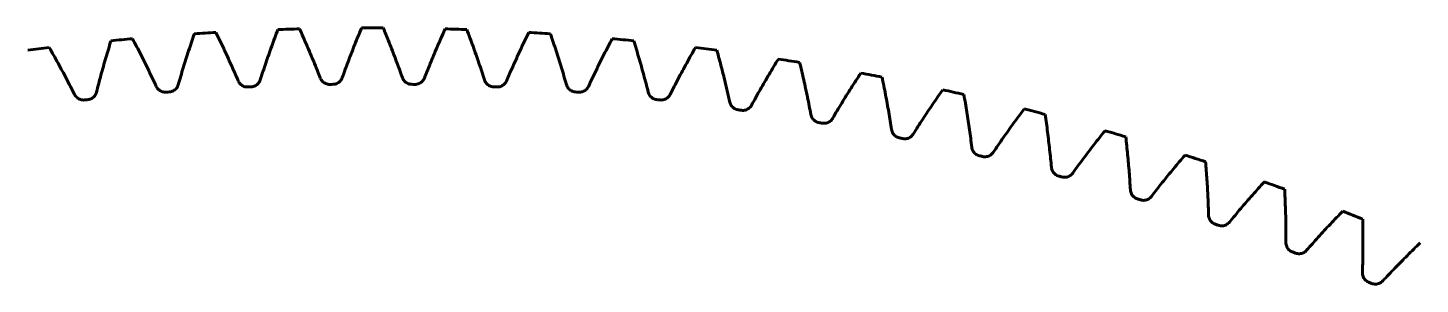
# Model space of a CAD drawing. Header units: millimetres. Extents: x 0 to 210, y 0 to 297.
# Drawn here: x 104.47 to 131.14, y 248.19 to 253.09 of the extents above; entities that cross this region are included whole.
import ezdxf

# ---------------------------------------------------------------- set-up
doc = ezdxf.new("R2010")
doc.units = ezdxf.units.MM
doc.linetypes.add('K5LT_BASIC', pattern=[0])
doc.layers.add('Системный слой', color=7, linetype='Continuous')

msp = doc.modelspace()

# ---------------------------------------------------------------- linework, layer by layer
at = {"layer": 'Системный слой', "color": 150, "linetype": 'K5LT_BASIC', "lineweight": 60, "true_color": 0x0080ff}
for radius, start, end in [(51.015, 95.1676, 95.6324), (51.015, 93.3676, 93.8324), (51.015, 91.5676, 92.0324), (51.015, 89.7676, 90.2324), (51.015, 87.9676, 88.4324), (51.015, 86.1676, 86.6324), (51.015, 84.3676, 84.8324), (51.015, 96.9676, 97.4324), (51.015, 82.5676, 83.0324), (51.015, 80.7676, 81.2324), (51.015, 78.9676, 79.4324), (49.941, 94.4631, 94.5369), (49.941, 92.6631, 92.7369), (49.941, 90.8631, 90.9369), (49.941, 89.0631, 89.1369), (49.941, 87.2631, 87.3369), (49.941, 85.4631, 85.5369), (51.015, 77.1676, 77.6324), (49.941, 96.2631, 96.3369), (49.941, 83.6631, 83.7369), (49.941, 81.8631, 81.9369), (51.015, 75.3676, 75.8324), (49.941, 80.0631, 80.1369), (49.941, 78.2631, 78.3369), (51.015, 73.5676, 74.0324), (49.941, 76.4631, 76.5369), (51.015, 71.7676, 72.2324), (49.941, 74.6631, 74.7369), (51.015, 69.9676, 70.4324), (49.941, 72.8631, 72.9369), (51.015, 68.1676, 68.6324), (49.941, 71.0631, 71.1369), (49.941, 69.2631, 69.3369), (49.941, 67.4631, 67.5369)]:
    msp.add_arc((111.071, 202.075), radius, start, end, dxfattribs=at)
for points, knots in [([(105.787, 251.862), (105.801, 251.916), (105.815, 251.971), (105.844, 252.08), (105.858, 252.134), (105.888, 252.243), (105.903, 252.298), (105.934, 252.407), (105.95, 252.462), (105.982, 252.571), (105.998, 252.625), (106.031, 252.734), (106.048, 252.789), (106.065, 252.844)], [0, 0, 0, 0, 1.818996, 1.818996, 3.643728, 3.643728, 5.474194, 5.474194, 7.310394, 7.310394, 9.15233, 9.15233, 11, 11, 11, 11]), ([(106.477, 252.883), (106.503, 252.832), (106.53, 252.782), (106.583, 252.681), (106.609, 252.63), (106.661, 252.529), (106.687, 252.478), (106.737, 252.377), (106.762, 252.326), (106.812, 252.224), (106.837, 252.174), (106.885, 252.072), (106.909, 252.021), (106.933, 251.97)], [0, 0, 0, 0, 1.84767, 1.84767, 3.689606, 3.689606, 5.525806, 5.525806, 7.356272, 7.356272, 9.181004, 9.181004, 11, 11, 11, 11]), ([(107.354, 252.003), (107.369, 252.057), (107.385, 252.111), (107.417, 252.219), (107.433, 252.273), (107.467, 252.381), (107.483, 252.435), (107.518, 252.543), (107.535, 252.598), (107.57, 252.706), (107.588, 252.76), (107.625, 252.868), (107.643, 252.922), (107.662, 252.976)], [0, 0, 0, 0, 1.818996, 1.818996, 3.643728, 3.643728, 5.474194, 5.474194, 7.310394, 7.310394, 9.15233, 9.15233, 11, 11, 11, 11]), ([(108.075, 253.002), (108.1, 252.951), (108.125, 252.899), (108.175, 252.797), (108.199, 252.745), (108.248, 252.642), (108.272, 252.591), (108.319, 252.488), (108.343, 252.437), (108.389, 252.333), (108.412, 252.282), (108.458, 252.179), (108.48, 252.127), (108.502, 252.075)], [0, 0, 0, 0, 1.84767, 1.84767, 3.689606, 3.689606, 5.525806, 5.525806, 7.356272, 7.356272, 9.181004, 9.181004, 11, 11, 11, 11]), ([(108.924, 252.095), (108.941, 252.149), (108.959, 252.202), (108.994, 252.309), (109.012, 252.363), (109.048, 252.47), (109.067, 252.523), (109.105, 252.63), (109.124, 252.684), (109.162, 252.791), (109.182, 252.844), (109.222, 252.951), (109.242, 253.004), (109.262, 253.058)], [0, 0, 0, 0, 1.818996, 1.818996, 3.643728, 3.643728, 5.474194, 5.474194, 7.310394, 7.310394, 9.15233, 9.15233, 11, 11, 11, 11]), ([(109.676, 253.071), (109.7, 253.019), (109.723, 252.967), (109.769, 252.863), (109.792, 252.81), (109.838, 252.706), (109.86, 252.654), (109.904, 252.55), (109.926, 252.497), (109.969, 252.393), (109.991, 252.341), (110.033, 252.236), (110.053, 252.184), (110.074, 252.131)], [0, 0, 0, 0, 1.84767, 1.84767, 3.689606, 3.689606, 5.525806, 5.525806, 7.356272, 7.356272, 9.181004, 9.181004, 11, 11, 11, 11]), ([(110.496, 252.138), (110.515, 252.191), (110.534, 252.244), (110.573, 252.35), (110.593, 252.403), (110.632, 252.508), (110.653, 252.561), (110.694, 252.667), (110.714, 252.72), (110.756, 252.826), (110.778, 252.878), (110.821, 252.984), (110.843, 253.037), (110.865, 253.09)], [0, 0, 0, 0, 1.818996, 1.818996, 3.643728, 3.643728, 5.474194, 5.474194, 7.310394, 7.310394, 9.15233, 9.15233, 11, 11, 11, 11]), ([(111.278, 253.09), (111.3, 253.037), (111.322, 252.984), (111.365, 252.878), (111.387, 252.826), (111.429, 252.72), (111.449, 252.667), (111.49, 252.561), (111.511, 252.508), (111.55, 252.403), (111.57, 252.35), (111.609, 252.244), (111.628, 252.191), (111.647, 252.138)], [0, 0, 0, 0, 1.84767, 1.84767, 3.689606, 3.689606, 5.525806, 5.525806, 7.356272, 7.356272, 9.181004, 9.181004, 11, 11, 11, 11]), ([(112.069, 252.131), (112.09, 252.184), (112.11, 252.236), (112.152, 252.341), (112.174, 252.393), (112.217, 252.497), (112.239, 252.55), (112.283, 252.654), (112.305, 252.706), (112.351, 252.81), (112.374, 252.863), (112.42, 252.967), (112.443, 253.019), (112.467, 253.071)], [0, 0, 0, 0, 1.818996, 1.818996, 3.643728, 3.643728, 5.474194, 5.474194, 7.310394, 7.310394, 9.15233, 9.15233, 11, 11, 11, 11]), ([(112.881, 253.058), (112.901, 253.004), (112.921, 252.951), (112.961, 252.844), (112.981, 252.791), (113.019, 252.684), (113.038, 252.63), (113.076, 252.523), (113.095, 252.47), (113.131, 252.363), (113.149, 252.309), (113.184, 252.202), (113.202, 252.149), (113.219, 252.095)], [0, 0, 0, 0, 1.84767, 1.84767, 3.689606, 3.689606, 5.525806, 5.525806, 7.356272, 7.356272, 9.181004, 9.181004, 11, 11, 11, 11]), ([(113.641, 252.075), (113.663, 252.127), (113.685, 252.179), (113.731, 252.282), (113.754, 252.333), (113.8, 252.437), (113.824, 252.488), (113.871, 252.591), (113.895, 252.642), (113.944, 252.745), (113.968, 252.797), (114.018, 252.899), (114.043, 252.951), (114.068, 253.002)], [0, 0, 0, 0, 1.818996, 1.818996, 3.643728, 3.643728, 5.474194, 5.474194, 7.310394, 7.310394, 9.15233, 9.15233, 11, 11, 11, 11]), ([(114.481, 252.976), (114.5, 252.922), (114.518, 252.868), (114.555, 252.76), (114.573, 252.706), (114.608, 252.598), (114.625, 252.543), (114.66, 252.435), (114.676, 252.381), (114.71, 252.273), (114.726, 252.219), (114.758, 252.111), (114.774, 252.057), (114.789, 252.003)], [0, 0, 0, 0, 1.84767, 1.84767, 3.689606, 3.689606, 5.525806, 5.525806, 7.356272, 7.356272, 9.181004, 9.181004, 11, 11, 11, 11]), ([(115.21, 251.97), (115.234, 252.021), (115.258, 252.072), (115.306, 252.174), (115.331, 252.224), (115.381, 252.326), (115.406, 252.377), (115.456, 252.478), (115.482, 252.529), (115.534, 252.63), (115.56, 252.681), (115.613, 252.782), (115.64, 252.832), (115.666, 252.883)], [0, 0, 0, 0, 1.818996, 1.818996, 3.643728, 3.643728, 5.474194, 5.474194, 7.310394, 7.310394, 9.15233, 9.15233, 11, 11, 11, 11]), ([(116.078, 252.844), (116.095, 252.789), (116.112, 252.734), (116.145, 252.625), (116.161, 252.571), (116.193, 252.462), (116.209, 252.407), (116.24, 252.298), (116.255, 252.243), (116.285, 252.134), (116.299, 252.08), (116.328, 251.971), (116.342, 251.916), (116.356, 251.862)], [0, 0, 0, 0, 1.84767, 1.84767, 3.689606, 3.689606, 5.525806, 5.525806, 7.356272, 7.356272, 9.181004, 9.181004, 11, 11, 11, 11]), ([(104.883, 252.713), (104.911, 252.664), (104.94, 252.614), (104.996, 252.515), (105.023, 252.465), (105.078, 252.365), (105.106, 252.315), (105.159, 252.216), (105.186, 252.166), (105.239, 252.066), (105.265, 252.016), (105.317, 251.916), (105.342, 251.866), (105.368, 251.815)], [0, 0, 0, 0, 1.84767, 1.84767, 3.689606, 3.689606, 5.525806, 5.525806, 7.356272, 7.356272, 9.181004, 9.181004, 11, 11, 11, 11]), ([(116.775, 251.815), (116.801, 251.866), (116.826, 251.916), (116.878, 252.016), (116.904, 252.066), (116.957, 252.166), (116.984, 252.216), (117.037, 252.315), (117.065, 252.365), (117.12, 252.465), (117.147, 252.515), (117.203, 252.614), (117.232, 252.664), (117.26, 252.713)], [0, 0, 0, 0, 1.818996, 1.818996, 3.643728, 3.643728, 5.474194, 5.474194, 7.310394, 7.310394, 9.15233, 9.15233, 11, 11, 11, 11]), ([(117.671, 252.661), (117.686, 252.606), (117.701, 252.551), (117.73, 252.441), (117.745, 252.386), (117.773, 252.276), (117.787, 252.221), (117.815, 252.111), (117.828, 252.056), (117.854, 251.946), (117.867, 251.891), (117.892, 251.781), (117.905, 251.726), (117.917, 251.671)], [0, 0, 0, 0, 1.84767, 1.84767, 3.689606, 3.689606, 5.525806, 5.525806, 7.356272, 7.356272, 9.181004, 9.181004, 11, 11, 11, 11]), ([(118.335, 251.612), (118.362, 251.661), (118.389, 251.71), (118.444, 251.809), (118.472, 251.858), (118.527, 251.956), (118.556, 252.005), (118.613, 252.103), (118.641, 252.152), (118.699, 252.25), (118.729, 252.299), (118.788, 252.396), (118.818, 252.445), (118.848, 252.494)], [0, 0, 0, 0, 1.818996, 1.818996, 3.643728, 3.643728, 5.474194, 5.474194, 7.310394, 7.310394, 9.15233, 9.15233, 11, 11, 11, 11]), ([(119.256, 252.429), (119.27, 252.374), (119.283, 252.318), (119.309, 252.207), (119.322, 252.151), (119.347, 252.04), (119.359, 251.985), (119.383, 251.874), (119.395, 251.819), (119.418, 251.708), (119.429, 251.653), (119.45, 251.542), (119.461, 251.487), (119.471, 251.432)], [0, 0, 0, 0, 1.84767, 1.84767, 3.689606, 3.689606, 5.525806, 5.525806, 7.356272, 7.356272, 9.181004, 9.181004, 11, 11, 11, 11]), ([(108.502, 252.075), (108.507, 252.063), (108.514, 252.052), (108.528, 252.031), (108.537, 252.021), (108.555, 252.003), (108.566, 251.995), (108.587, 251.981), (108.599, 251.975), (108.623, 251.966), (108.636, 251.963), (108.661, 251.959), (108.674, 251.959), (108.687, 251.959)], [0, 0, 0, 0, 1.84861, 1.84861, 3.681575, 3.681575, 5.511756, 5.511756, 7.341287, 7.341287, 9.17066, 9.17066, 11, 11, 11, 11]), ([(108.751, 251.962), (108.764, 251.963), (108.777, 251.965), (108.802, 251.971), (108.814, 251.975), (108.837, 251.987), (108.848, 251.994), (108.868, 252.009), (108.878, 252.018), (108.895, 252.038), (108.902, 252.048), (108.915, 252.071), (108.92, 252.083), (108.924, 252.095)], [0, 0, 0, 0, 1.82934, 1.82934, 3.658713, 3.658713, 5.488244, 5.488244, 7.318425, 7.318425, 9.15139, 9.15139, 11, 11, 11, 11]), ([(110.074, 252.131), (110.079, 252.119), (110.085, 252.108), (110.099, 252.086), (110.107, 252.076), (110.125, 252.057), (110.135, 252.049), (110.156, 252.035), (110.168, 252.029), (110.191, 252.019), (110.204, 252.015), (110.229, 252.01), (110.242, 252.009), (110.255, 252.009)], [0, 0, 0, 0, 1.84861, 1.84861, 3.681575, 3.681575, 5.511756, 5.511756, 7.341287, 7.341287, 9.17066, 9.17066, 11, 11, 11, 11]), ([(110.319, 252.01), (110.332, 252.011), (110.345, 252.012), (110.37, 252.018), (110.382, 252.022), (110.406, 252.032), (110.417, 252.039), (110.438, 252.054), (110.448, 252.062), (110.465, 252.081), (110.473, 252.092), (110.486, 252.114), (110.492, 252.126), (110.496, 252.138)], [0, 0, 0, 0, 1.82934, 1.82934, 3.658713, 3.658713, 5.488244, 5.488244, 7.318425, 7.318425, 9.15139, 9.15139, 11, 11, 11, 11]), ([(111.647, 252.138), (111.651, 252.126), (111.657, 252.114), (111.67, 252.092), (111.678, 252.081), (111.695, 252.062), (111.705, 252.054), (111.726, 252.039), (111.737, 252.032), (111.761, 252.022), (111.773, 252.018), (111.798, 252.012), (111.811, 252.011), (111.824, 252.01)], [0, 0, 0, 0, 1.84861, 1.84861, 3.681575, 3.681575, 5.511756, 5.511756, 7.341287, 7.341287, 9.17066, 9.17066, 11, 11, 11, 11]), ([(111.888, 252.009), (111.901, 252.009), (111.914, 252.01), (111.939, 252.015), (111.952, 252.019), (111.975, 252.029), (111.987, 252.035), (112.008, 252.049), (112.018, 252.057), (112.036, 252.076), (112.044, 252.086), (112.058, 252.108), (112.064, 252.119), (112.069, 252.131)], [0, 0, 0, 0, 1.82934, 1.82934, 3.658713, 3.658713, 5.488244, 5.488244, 7.318425, 7.318425, 9.15139, 9.15139, 11, 11, 11, 11]), ([(113.219, 252.095), (113.223, 252.083), (113.228, 252.071), (113.241, 252.048), (113.248, 252.038), (113.265, 252.018), (113.275, 252.009), (113.295, 251.994), (113.306, 251.987), (113.329, 251.975), (113.341, 251.971), (113.366, 251.965), (113.379, 251.963), (113.392, 251.962)], [0, 0, 0, 0, 1.84861, 1.84861, 3.681575, 3.681575, 5.511756, 5.511756, 7.341287, 7.341287, 9.17066, 9.17066, 11, 11, 11, 11]), ([(113.456, 251.959), (113.469, 251.959), (113.482, 251.959), (113.507, 251.963), (113.52, 251.966), (113.544, 251.975), (113.556, 251.981), (113.577, 251.995), (113.588, 252.003), (113.606, 252.021), (113.615, 252.031), (113.629, 252.052), (113.636, 252.063), (113.641, 252.075)], [0, 0, 0, 0, 1.82934, 1.82934, 3.658713, 3.658713, 5.488244, 5.488244, 7.318425, 7.318425, 9.15139, 9.15139, 11, 11, 11, 11]), ([(119.887, 251.359), (119.916, 251.408), (119.945, 251.456), (120.002, 251.553), (120.032, 251.601), (120.091, 251.697), (120.12, 251.746), (120.18, 251.842), (120.211, 251.89), (120.272, 251.986), (120.303, 252.034), (120.365, 252.129), (120.396, 252.177), (120.427, 252.225)], [0, 0, 0, 0, 1.818996, 1.818996, 3.643728, 3.643728, 5.474194, 5.474194, 7.310394, 7.310394, 9.15233, 9.15233, 11, 11, 11, 11]), ([(120.834, 252.147), (120.846, 252.091), (120.857, 252.035), (120.88, 251.923), (120.891, 251.868), (120.912, 251.756), (120.923, 251.7), (120.943, 251.589), (120.953, 251.533), (120.972, 251.422), (120.982, 251.366), (121, 251.255), (121.009, 251.199), (121.017, 251.144)], [0, 0, 0, 0, 1.84767, 1.84767, 3.689606, 3.689606, 5.525806, 5.525806, 7.356272, 7.356272, 9.181004, 9.181004, 11, 11, 11, 11]), ([(105.368, 251.815), (105.373, 251.804), (105.38, 251.793), (105.396, 251.772), (105.406, 251.763), (105.425, 251.746), (105.436, 251.739), (105.458, 251.727), (105.471, 251.722), (105.495, 251.714), (105.508, 251.712), (105.533, 251.709), (105.546, 251.71), (105.559, 251.711)], [0, 0, 0, 0, 1.84861, 1.84861, 3.681575, 3.681575, 5.511756, 5.511756, 7.341287, 7.341287, 9.17066, 9.17066, 11, 11, 11, 11]), ([(105.623, 251.718), (105.636, 251.719), (105.649, 251.722), (105.673, 251.73), (105.685, 251.735), (105.707, 251.748), (105.718, 251.755), (105.737, 251.772), (105.746, 251.782), (105.762, 251.802), (105.769, 251.814), (105.78, 251.837), (105.784, 251.849), (105.787, 251.862)], [0, 0, 0, 0, 1.82934, 1.82934, 3.658713, 3.658713, 5.488244, 5.488244, 7.318425, 7.318425, 9.15139, 9.15139, 11, 11, 11, 11]), ([(106.933, 251.97), (106.938, 251.958), (106.945, 251.947), (106.96, 251.926), (106.969, 251.916), (106.988, 251.899), (106.999, 251.892), (107.021, 251.879), (107.033, 251.873), (107.057, 251.865), (107.07, 251.862), (107.095, 251.859), (107.108, 251.859), (107.121, 251.86)], [0, 0, 0, 0, 1.84861, 1.84861, 3.681575, 3.681575, 5.511756, 5.511756, 7.341287, 7.341287, 9.17066, 9.17066, 11, 11, 11, 11]), ([(107.185, 251.865), (107.198, 251.866), (107.211, 251.868), (107.235, 251.875), (107.248, 251.88), (107.27, 251.892), (107.281, 251.899), (107.301, 251.915), (107.31, 251.925), (107.326, 251.945), (107.334, 251.956), (107.345, 251.978), (107.35, 251.991), (107.354, 252.003)], [0, 0, 0, 0, 1.82934, 1.82934, 3.658713, 3.658713, 5.488244, 5.488244, 7.318425, 7.318425, 9.15139, 9.15139, 11, 11, 11, 11]), ([(114.789, 252.003), (114.793, 251.991), (114.797, 251.978), (114.809, 251.956), (114.817, 251.945), (114.833, 251.925), (114.842, 251.915), (114.862, 251.899), (114.873, 251.892), (114.895, 251.88), (114.908, 251.875), (114.932, 251.868), (114.945, 251.866), (114.958, 251.865)], [0, 0, 0, 0, 1.84861, 1.84861, 3.681575, 3.681575, 5.511756, 5.511756, 7.341287, 7.341287, 9.17066, 9.17066, 11, 11, 11, 11]), ([(115.022, 251.86), (115.035, 251.859), (115.048, 251.859), (115.073, 251.862), (115.086, 251.865), (115.11, 251.873), (115.122, 251.879), (115.144, 251.892), (115.155, 251.899), (115.174, 251.916), (115.183, 251.926), (115.198, 251.947), (115.205, 251.958), (115.21, 251.97)], [0, 0, 0, 0, 1.82934, 1.82934, 3.658713, 3.658713, 5.488244, 5.488244, 7.318425, 7.318425, 9.15139, 9.15139, 11, 11, 11, 11]), ([(116.356, 251.862), (116.359, 251.849), (116.363, 251.837), (116.374, 251.814), (116.381, 251.802), (116.397, 251.782), (116.406, 251.772), (116.425, 251.755), (116.436, 251.748), (116.458, 251.735), (116.47, 251.73), (116.494, 251.722), (116.507, 251.719), (116.52, 251.718)], [0, 0, 0, 0, 1.84861, 1.84861, 3.681575, 3.681575, 5.511756, 5.511756, 7.341287, 7.341287, 9.17066, 9.17066, 11, 11, 11, 11]), ([(116.584, 251.711), (116.597, 251.71), (116.61, 251.709), (116.635, 251.712), (116.648, 251.714), (116.672, 251.722), (116.685, 251.727), (116.707, 251.739), (116.718, 251.746), (116.737, 251.763), (116.747, 251.772), (116.763, 251.793), (116.77, 251.804), (116.775, 251.815)], [0, 0, 0, 0, 1.82934, 1.82934, 3.658713, 3.658713, 5.488244, 5.488244, 7.318425, 7.318425, 9.15139, 9.15139, 11, 11, 11, 11]), ([(121.431, 251.058), (121.461, 251.106), (121.491, 251.153), (121.552, 251.248), (121.583, 251.295), (121.645, 251.39), (121.676, 251.437), (121.739, 251.531), (121.771, 251.578), (121.835, 251.672), (121.867, 251.719), (121.932, 251.813), (121.965, 251.859), (121.998, 251.906)], [0, 0, 0, 0, 1.818996, 1.818996, 3.643728, 3.643728, 5.474194, 5.474194, 7.310394, 7.310394, 9.15233, 9.15233, 11, 11, 11, 11]), ([(122.402, 251.816), (122.412, 251.76), (122.422, 251.703), (122.441, 251.591), (122.45, 251.535), (122.468, 251.422), (122.477, 251.366), (122.494, 251.254), (122.502, 251.198), (122.518, 251.086), (122.525, 251.03), (122.54, 250.919), (122.547, 250.863), (122.554, 250.807)], [0, 0, 0, 0, 1.84767, 1.84767, 3.689606, 3.689606, 5.525806, 5.525806, 7.356272, 7.356272, 9.181004, 9.181004, 11, 11, 11, 11]), ([(117.917, 251.671), (117.92, 251.658), (117.924, 251.646), (117.934, 251.622), (117.941, 251.611), (117.955, 251.59), (117.964, 251.58), (117.983, 251.563), (117.993, 251.555), (118.015, 251.542), (118.027, 251.536), (118.051, 251.527), (118.064, 251.524), (118.076, 251.522)], [0, 0, 0, 0, 1.84861, 1.84861, 3.681575, 3.681575, 5.511756, 5.511756, 7.341287, 7.341287, 9.17066, 9.17066, 11, 11, 11, 11]), ([(118.14, 251.513), (118.153, 251.511), (118.166, 251.511), (118.191, 251.513), (118.204, 251.515), (118.229, 251.521), (118.241, 251.526), (118.264, 251.538), (118.275, 251.545), (118.295, 251.561), (118.305, 251.57), (118.321, 251.589), (118.329, 251.6), (118.335, 251.612)], [0, 0, 0, 0, 1.82934, 1.82934, 3.658713, 3.658713, 5.488244, 5.488244, 7.318425, 7.318425, 9.15139, 9.15139, 11, 11, 11, 11]), ([(122.965, 250.708), (122.996, 250.755), (123.028, 250.801), (123.092, 250.894), (123.124, 250.941), (123.189, 251.033), (123.221, 251.079), (123.287, 251.172), (123.321, 251.218), (123.387, 251.31), (123.421, 251.355), (123.489, 251.447), (123.524, 251.493), (123.558, 251.538)], [0, 0, 0, 0, 1.818996, 1.818996, 3.643728, 3.643728, 5.474194, 5.474194, 7.310394, 7.310394, 9.15233, 9.15233, 11, 11, 11, 11]), ([(119.471, 251.432), (119.474, 251.419), (119.477, 251.406), (119.487, 251.382), (119.493, 251.371), (119.507, 251.349), (119.516, 251.339), (119.534, 251.321), (119.544, 251.313), (119.566, 251.299), (119.577, 251.293), (119.601, 251.284), (119.613, 251.28), (119.626, 251.278)], [0, 0, 0, 0, 1.84861, 1.84861, 3.681575, 3.681575, 5.511756, 5.511756, 7.341287, 7.341287, 9.17066, 9.17066, 11, 11, 11, 11]), ([(119.69, 251.267), (119.702, 251.265), (119.715, 251.264), (119.741, 251.264), (119.754, 251.266), (119.779, 251.272), (119.791, 251.276), (119.814, 251.287), (119.826, 251.294), (119.846, 251.309), (119.856, 251.318), (119.873, 251.337), (119.881, 251.348), (119.887, 251.359)], [0, 0, 0, 0, 1.82934, 1.82934, 3.658713, 3.658713, 5.488244, 5.488244, 7.318425, 7.318425, 9.15139, 9.15139, 11, 11, 11, 11]), ([(123.959, 251.435), (123.967, 251.379), (123.975, 251.322), (123.991, 251.209), (123.998, 251.153), (124.012, 251.04), (124.019, 250.984), (124.033, 250.871), (124.039, 250.815), (124.051, 250.702), (124.057, 250.646), (124.069, 250.534), (124.074, 250.478), (124.079, 250.422)], [0, 0, 0, 0, 1.84767, 1.84767, 3.689606, 3.689606, 5.525806, 5.525806, 7.356272, 7.356272, 9.181004, 9.181004, 11, 11, 11, 11]), ([(121.017, 251.144), (121.019, 251.131), (121.023, 251.118), (121.032, 251.094), (121.037, 251.082), (121.051, 251.06), (121.059, 251.05), (121.077, 251.031), (121.087, 251.023), (121.107, 251.008), (121.119, 251.002), (121.142, 250.991), (121.155, 250.988), (121.168, 250.985)], [0, 0, 0, 0, 1.84861, 1.84861, 3.681575, 3.681575, 5.511756, 5.511756, 7.341287, 7.341287, 9.17066, 9.17066, 11, 11, 11, 11]), ([(121.23, 250.972), (121.243, 250.969), (121.256, 250.968), (121.282, 250.968), (121.295, 250.969), (121.32, 250.974), (121.332, 250.978), (121.356, 250.988), (121.367, 250.995), (121.388, 251.009), (121.398, 251.018), (121.416, 251.036), (121.424, 251.047), (121.431, 251.058)], [0, 0, 0, 0, 1.82934, 1.82934, 3.658713, 3.658713, 5.488244, 5.488244, 7.318425, 7.318425, 9.15139, 9.15139, 11, 11, 11, 11]), ([(124.486, 250.311), (124.519, 250.356), (124.552, 250.402), (124.619, 250.493), (124.653, 250.538), (124.72, 250.628), (124.755, 250.674), (124.823, 250.764), (124.858, 250.809), (124.928, 250.898), (124.963, 250.943), (125.034, 251.033), (125.07, 251.077), (125.106, 251.122)], [0, 0, 0, 0, 1.818996, 1.818996, 3.643728, 3.643728, 5.474194, 5.474194, 7.310394, 7.310394, 9.15233, 9.15233, 11, 11, 11, 11]), ([(125.503, 251.006), (125.509, 250.949), (125.516, 250.893), (125.528, 250.779), (125.533, 250.723), (125.544, 250.609), (125.549, 250.553), (125.559, 250.44), (125.564, 250.383), (125.573, 250.271), (125.577, 250.214), (125.584, 250.102), (125.588, 250.046), (125.591, 249.99)], [0, 0, 0, 0, 1.84767, 1.84767, 3.689606, 3.689606, 5.525806, 5.525806, 7.356272, 7.356272, 9.181004, 9.181004, 11, 11, 11, 11]), ([(122.554, 250.807), (122.555, 250.794), (122.558, 250.781), (122.566, 250.757), (122.572, 250.745), (122.585, 250.723), (122.592, 250.712), (122.609, 250.693), (122.619, 250.684), (122.64, 250.669), (122.651, 250.662), (122.674, 250.651), (122.686, 250.647), (122.699, 250.644)], [0, 0, 0, 0, 1.84861, 1.84861, 3.681575, 3.681575, 5.511756, 5.511756, 7.341287, 7.341287, 9.17066, 9.17066, 11, 11, 11, 11]), ([(122.761, 250.629), (122.774, 250.626), (122.787, 250.624), (122.812, 250.623), (122.825, 250.624), (122.851, 250.628), (122.863, 250.632), (122.887, 250.641), (122.899, 250.647), (122.92, 250.661), (122.931, 250.669), (122.949, 250.687), (122.957, 250.697), (122.965, 250.708)], [0, 0, 0, 0, 1.82934, 1.82934, 3.658713, 3.658713, 5.488244, 5.488244, 7.318425, 7.318425, 9.15139, 9.15139, 11, 11, 11, 11]), ([(125.995, 249.866), (126.029, 249.91), (126.064, 249.955), (126.133, 250.043), (126.168, 250.087), (126.239, 250.176), (126.274, 250.22), (126.346, 250.308), (126.382, 250.352), (126.455, 250.439), (126.491, 250.483), (126.565, 250.57), (126.602, 250.613), (126.639, 250.657)], [0, 0, 0, 0, 1.818996, 1.818996, 3.643728, 3.643728, 5.474194, 5.474194, 7.310394, 7.310394, 9.15233, 9.15233, 11, 11, 11, 11]), ([(127.033, 250.529), (127.037, 250.472), (127.042, 250.415), (127.05, 250.301), (127.054, 250.244), (127.061, 250.131), (127.065, 250.074), (127.071, 249.961), (127.074, 249.904), (127.079, 249.791), (127.082, 249.735), (127.086, 249.623), (127.087, 249.566), (127.089, 249.51)], [0, 0, 0, 0, 1.84767, 1.84767, 3.689606, 3.689606, 5.525806, 5.525806, 7.356272, 7.356272, 9.181004, 9.181004, 11, 11, 11, 11]), ([(124.079, 250.422), (124.08, 250.409), (124.083, 250.396), (124.09, 250.372), (124.095, 250.359), (124.107, 250.337), (124.114, 250.326), (124.131, 250.306), (124.14, 250.297), (124.16, 250.281), (124.171, 250.274), (124.194, 250.263), (124.206, 250.258), (124.219, 250.254)], [0, 0, 0, 0, 1.84861, 1.84861, 3.681575, 3.681575, 5.511756, 5.511756, 7.341287, 7.341287, 9.17066, 9.17066, 11, 11, 11, 11]), ([(124.281, 250.238), (124.293, 250.234), (124.306, 250.232), (124.332, 250.23), (124.345, 250.231), (124.37, 250.234), (124.383, 250.237), (124.407, 250.246), (124.419, 250.252), (124.441, 250.265), (124.451, 250.273), (124.47, 250.29), (124.479, 250.3), (124.486, 250.311)], [0, 0, 0, 0, 1.82934, 1.82934, 3.658713, 3.658713, 5.488244, 5.488244, 7.318425, 7.318425, 9.15139, 9.15139, 11, 11, 11, 11]), ([(125.591, 249.99), (125.592, 249.977), (125.594, 249.964), (125.601, 249.939), (125.605, 249.927), (125.617, 249.904), (125.624, 249.893), (125.639, 249.872), (125.648, 249.863), (125.668, 249.846), (125.679, 249.839), (125.701, 249.827), (125.713, 249.822), (125.726, 249.818)], [0, 0, 0, 0, 1.84861, 1.84861, 3.681575, 3.681575, 5.511756, 5.511756, 7.341287, 7.341287, 9.17066, 9.17066, 11, 11, 11, 11]), ([(127.489, 249.373), (127.524, 249.417), (127.56, 249.46), (127.633, 249.546), (127.669, 249.59), (127.742, 249.676), (127.779, 249.718), (127.853, 249.804), (127.891, 249.847), (127.966, 249.932), (128.004, 249.974), (128.08, 250.059), (128.119, 250.102), (128.158, 250.144)], [0, 0, 0, 0, 1.818996, 1.818996, 3.643728, 3.643728, 5.474194, 5.474194, 7.310394, 7.310394, 9.15233, 9.15233, 11, 11, 11, 11]), ([(128.547, 250.003), (128.55, 249.946), (128.552, 249.889), (128.557, 249.775), (128.559, 249.718), (128.563, 249.605), (128.565, 249.548), (128.567, 249.435), (128.568, 249.378), (128.57, 249.265), (128.571, 249.209), (128.571, 249.096), (128.571, 249.04), (128.571, 248.984)], [0, 0, 0, 0, 1.84767, 1.84767, 3.689606, 3.689606, 5.525806, 5.525806, 7.356272, 7.356272, 9.181004, 9.181004, 11, 11, 11, 11]), ([(125.787, 249.799), (125.8, 249.795), (125.812, 249.792), (125.838, 249.79), (125.851, 249.79), (125.876, 249.793), (125.889, 249.796), (125.913, 249.803), (125.925, 249.809), (125.948, 249.821), (125.959, 249.829), (125.978, 249.846), (125.987, 249.855), (125.995, 249.866)], [0, 0, 0, 0, 1.82934, 1.82934, 3.658713, 3.658713, 5.488244, 5.488244, 7.318425, 7.318425, 9.15139, 9.15139, 11, 11, 11, 11]), ([(127.089, 249.51), (127.089, 249.497), (127.091, 249.484), (127.097, 249.459), (127.101, 249.446), (127.112, 249.423), (127.118, 249.412), (127.134, 249.391), (127.142, 249.381), (127.161, 249.364), (127.172, 249.356), (127.194, 249.344), (127.206, 249.338), (127.218, 249.334)], [0, 0, 0, 0, 1.84861, 1.84861, 3.681575, 3.681575, 5.511756, 5.511756, 7.341287, 7.341287, 9.17066, 9.17066, 11, 11, 11, 11]), ([(127.279, 249.313), (127.291, 249.309), (127.304, 249.306), (127.329, 249.303), (127.342, 249.302), (127.368, 249.304), (127.381, 249.307), (127.405, 249.314), (127.417, 249.319), (127.44, 249.33), (127.451, 249.338), (127.471, 249.354), (127.48, 249.363), (127.489, 249.373)], [0, 0, 0, 0, 1.82934, 1.82934, 3.658713, 3.658713, 5.488244, 5.488244, 7.318425, 7.318425, 9.15139, 9.15139, 11, 11, 11, 11]), ([(128.966, 248.834), (129.003, 248.877), (129.041, 248.919), (129.115, 249.003), (129.153, 249.045), (129.229, 249.128), (129.267, 249.17), (129.344, 249.253), (129.383, 249.295), (129.461, 249.378), (129.5, 249.419), (129.579, 249.501), (129.619, 249.542), (129.659, 249.583)], [0, 0, 0, 0, 1.818996, 1.818996, 3.643728, 3.643728, 5.474194, 5.474194, 7.310394, 7.310394, 9.15233, 9.15233, 11, 11, 11, 11]), ([(130.044, 249.431), (130.045, 249.374), (130.046, 249.317), (130.047, 249.203), (130.047, 249.146), (130.047, 249.032), (130.047, 248.975), (130.046, 248.862), (130.046, 248.805), (130.044, 248.692), (130.043, 248.636), (130.04, 248.523), (130.038, 248.467), (130.036, 248.411)], [0, 0, 0, 0, 1.84767, 1.84767, 3.689606, 3.689606, 5.525806, 5.525806, 7.356272, 7.356272, 9.181004, 9.181004, 11, 11, 11, 11]), ([(128.571, 248.984), (128.571, 248.97), (128.572, 248.957), (128.577, 248.932), (128.581, 248.92), (128.591, 248.896), (128.597, 248.884), (128.612, 248.863), (128.62, 248.853), (128.639, 248.836), (128.649, 248.827), (128.671, 248.814), (128.682, 248.808), (128.694, 248.803)], [0, 0, 0, 0, 1.84861, 1.84861, 3.681575, 3.681575, 5.511756, 5.511756, 7.341287, 7.341287, 9.17066, 9.17066, 11, 11, 11, 11]), ([(128.755, 248.781), (128.767, 248.776), (128.779, 248.773), (128.805, 248.769), (128.818, 248.768), (128.843, 248.769), (128.856, 248.771), (128.881, 248.777), (128.893, 248.782), (128.916, 248.793), (128.928, 248.8), (128.948, 248.815), (128.958, 248.824), (128.966, 248.834)], [0, 0, 0, 0, 1.82934, 1.82934, 3.658713, 3.658713, 5.488244, 5.488244, 7.318425, 7.318425, 9.15139, 9.15139, 11, 11, 11, 11]), ([(130.426, 248.249), (130.465, 248.29), (130.503, 248.331), (130.581, 248.413), (130.62, 248.454), (130.698, 248.535), (130.738, 248.575), (130.817, 248.656), (130.857, 248.696), (130.938, 248.777), (130.978, 248.817), (131.06, 248.897), (131.101, 248.936), (131.142, 248.976)], [0, 0, 0, 0, 1.818996, 1.818996, 3.643728, 3.643728, 5.474194, 5.474194, 7.310394, 7.310394, 9.15233, 9.15233, 11, 11, 11, 11]), ([(130.036, 248.411), (130.035, 248.398), (130.036, 248.385), (130.041, 248.359), (130.044, 248.346), (130.053, 248.323), (130.059, 248.311), (130.073, 248.289), (130.081, 248.279), (130.099, 248.261), (130.109, 248.252), (130.13, 248.238), (130.142, 248.232), (130.154, 248.227)], [0, 0, 0, 0, 1.84861, 1.84861, 3.681575, 3.681575, 5.511756, 5.511756, 7.341287, 7.341287, 9.17066, 9.17066, 11, 11, 11, 11]), ([(130.213, 248.202), (130.225, 248.197), (130.237, 248.194), (130.262, 248.189), (130.276, 248.188), (130.301, 248.188), (130.314, 248.189), (130.339, 248.195), (130.352, 248.199), (130.375, 248.209), (130.387, 248.216), (130.407, 248.231), (130.417, 248.239), (130.426, 248.249)], [0, 0, 0, 0, 1.82934, 1.82934, 3.658713, 3.658713, 5.488244, 5.488244, 7.318425, 7.318425, 9.15139, 9.15139, 11, 11, 11, 11])]:
    msp.add_open_spline(points, degree=3, knots=knots, dxfattribs=at)

doc.saveas('drawing.dxf')
